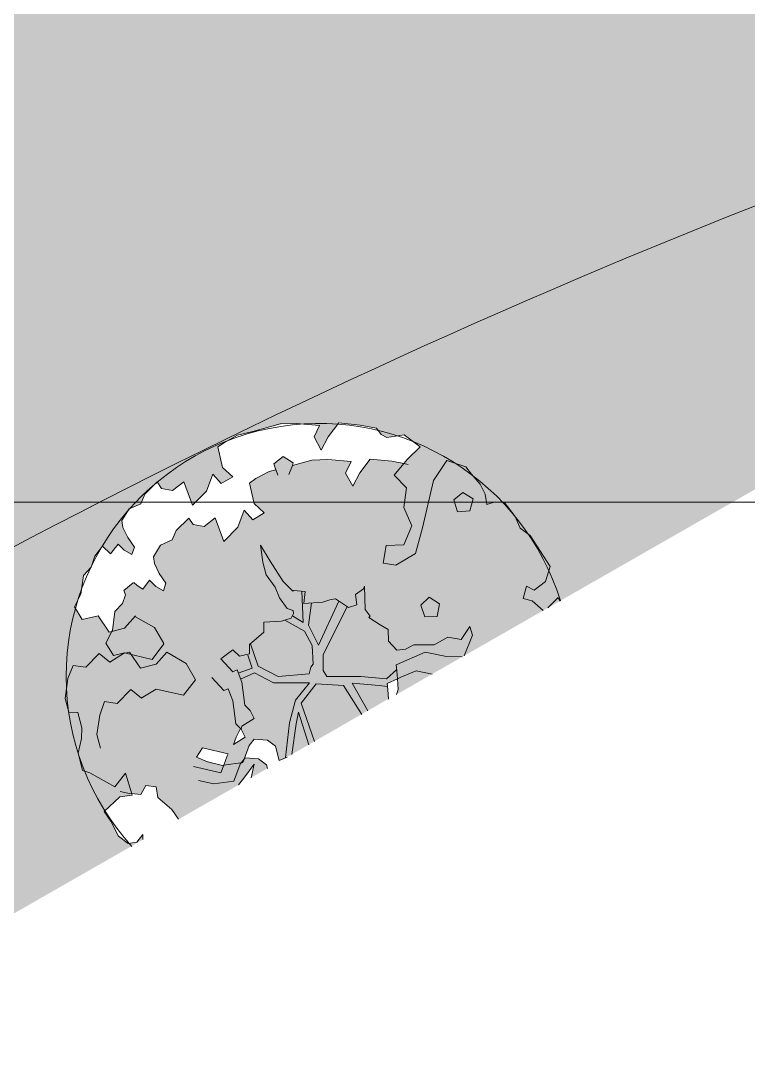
# Model space of a CAD drawing. Header units: metres. Extents: x 3856 to 4207, y -1118 to -691.
# Drawn here: x 3933.55 to 3943.22, y -1104.35 to -1090.73 of the extents above; entities that cross this region are included whole.
import ezdxf

# ---------------------------------------------------------------- set-up
doc = ezdxf.new("R2010")
doc.units = ezdxf.units.M
for name, color, linetype, lineweight in [('Floors', 7, 'Continuous', 9), ('Planting', 7, 'Continuous', 9), ('Surface Pattern', 7, 'Continuous', 9), ('Text Notes', 7, 'Continuous', 9)]:
    doc.layers.add(name, color=color, linetype=linetype, lineweight=lineweight)
doc.layers.add('ROA-E00-URB-A101-MASTER_PLAN cambio estaciomientos_dwg', color=7, linetype='Continuous', lineweight=9, true_color=0x767676)
doc.layers.add('Tallo', color=7, linetype='Continuous', lineweight=9, true_color=0x887568)

# ---------------------------------------------------------------- blocks, each defined once
blk = doc.blocks.new('M_RPC Árbol - Caducifolio - Chopo de Lombardía - 12_2 metros-V160-IMPLANTACIÓN - KIT COMERCIAL')
at = {"layer": 'Planting'}
for p, q in [((-0.542, 3.363), (-0.906, 3.265)), ((-0.331, 3.369), (-0.542, 3.363)), ((-0.021, 3.342), (-0.331, 3.369)), ((-0.094, 3.191), (-0.021, 3.342)), ((0.233, 3.378), (0.094, 3.193)), ((0.52, 3.347), (0.233, 3.378)), ((0.737, 3.307), (0.52, 3.347)), ((0.796, 3.222), (0.737, 3.307)), ((-1.11, 3.212), (-1.285, 3.117)), ((-0.906, 3.265), (-1.11, 3.212)), ((0.001, 3.016), (-0.094, 3.191)), ((0.094, 3.193), (0.001, 3.016)), ((0.872, 3.185), (0.796, 3.222)), ((1.103, 3.218), (0.872, 3.185)), ((1.314, 3.059), (1.103, 3.218)), ((-1.285, 3.117), (-1.371, 3.058)), ((-1.371, 3.058), (-1.309, 2.785)), ((1.148, 2.895), (1.314, 3.059)), ((-0.63, 2.831), (-0.506, 2.932)), ((-0.506, 2.932), (-0.372, 2.845)), ((-0.38, 2.813), (-0.124, 2.882)), ((-0.124, 2.882), (0.087, 2.889)), ((0.087, 2.889), (0.397, 2.862)), ((0.397, 2.862), (0.324, 2.71)), ((0.512, 2.713), (0.651, 2.897)), ((0.651, 2.897), (0.938, 2.867)), ((0.938, 2.867), (1.099, 2.837)), ((1.099, 2.837), (1.148, 2.895)), ((1.67, 2.877), (1.492, 2.613)), ((1.92, 2.793), (1.67, 2.877)), ((-1.309, 2.785), (-1.174, 2.662)), ((-0.867, 2.637), (-0.692, 2.732)), ((-0.692, 2.732), (-0.601, 2.755)), ((-0.601, 2.755), (-0.63, 2.831)), ((-0.573, 2.682), (-0.601, 2.757)), ((-0.381, 2.812), (-0.428, 2.69)), ((-0.372, 2.845), (-0.38, 2.813)), ((0.968, 2.681), (1.1, 2.837)), ((1.1, 2.837), (1.156, 2.826)), ((1.995, 2.694), (1.92, 2.793)), ((-2.177, 2.592), (-2.342, 2.428)), ((-2.118, 2.506), (-2.177, 2.592)), ((-1.824, 2.595), (-1.973, 2.48)), ((-1.709, 2.282), (-1.824, 2.595)), ((-1.438, 2.696), (-1.524, 2.472)), ((-1.326, 2.571), (-1.438, 2.696)), ((-1.174, 2.662), (-1.326, 2.571)), ((-0.953, 2.578), (-0.867, 2.637)), ((0.324, 2.71), (0.419, 2.535)), ((0.419, 2.535), (0.512, 2.713)), ((1.134, 2.516), (0.968, 2.681)), ((1.492, 2.613), (1.346, 1.984)), ((2.113, 2.563), (1.995, 2.694)), ((-1.973, 2.48), (-2.118, 2.506)), ((-1.524, 2.472), (-1.709, 2.282)), ((-0.891, 2.304), (-0.953, 2.578)), ((1.1, 2.253), (1.134, 2.516)), ((1.762, 2.355), (1.884, 2.454)), ((1.884, 2.454), (2.018, 2.368)), ((2.18, 2.428), (2.113, 2.563)), ((-2.342, 2.428), (-2.395, 2.303)), ((1.81, 2.197), (1.762, 2.355)), ((2.018, 2.368), (1.976, 2.21)), ((2.199, 2.291), (2.18, 2.428)), ((2.31, 2.33), (2.199, 2.291)), ((2.432, 2.323), (2.31, 2.33)), ((2.576, 2.132), (2.432, 2.323)), ((-2.551, 2.234), (-2.647, 2.079)), ((-2.395, 2.303), (-2.551, 2.234)), ((-1.106, 1.992), (-1.02, 2.216)), ((-1.02, 2.216), (-0.908, 2.09)), ((-0.908, 2.09), (-0.756, 2.182)), ((-0.756, 2.182), (-0.891, 2.304)), ((1.205, 2.009), (1.1, 2.253)), ((1.976, 2.21), (1.81, 2.197)), ((-2.647, 2.079), (-2.634, 1.987)), ((-1.924, 1.947), (-1.759, 2.112)), ((-1.759, 2.112), (-1.7, 2.026)), ((-1.555, 1.999), (-1.406, 2.114)), ((-1.406, 2.114), (-1.291, 1.801)), ((2.644, 1.979), (2.576, 2.132)), ((-2.634, 1.987), (-2.568, 1.855)), ((-1.977, 1.822), (-1.924, 1.947)), ((-1.7, 2.026), (-1.555, 1.999)), ((-1.291, 1.801), (-1.106, 1.992)), ((1.098, 1.757), (1.205, 2.009)), ((1.346, 1.984), (1.253, 1.641)), ((2.778, 1.879), (2.644, 1.979)), ((-2.568, 1.855), (-2.479, 1.726)), ((-2.132, 1.754), (-1.977, 1.822)), ((3.043, 1.468), (2.778, 1.879)), ((-2.905, 1.737), (-3.004, 1.606)), ((-2.796, 1.635), (-2.905, 1.737)), ((-2.697, 1.766), (-2.796, 1.635)), ((-2.615, 1.684), (-2.697, 1.766)), ((-2.513, 1.628), (-2.615, 1.684)), ((-2.479, 1.726), (-2.513, 1.628)), ((-2.228, 1.599), (-2.132, 1.754)), ((-0.805, 1.754), (-0.678, 1.538)), ((-0.773, 1.525), (-0.805, 1.754)), ((0.826, 1.511), (0.863, 1.748)), ((0.863, 1.748), (1.098, 1.757)), ((1.253, 1.641), (0.993, 1.488)), ((-3.004, 1.606), (-3.054, 1.458)), ((-2.215, 1.507), (-2.228, 1.599)), ((-2.15, 1.375), (-2.215, 1.507)), ((-0.73, 1.356), (-0.773, 1.525)), ((-0.678, 1.538), (-0.504, 1.271)), ((0.993, 1.488), (0.826, 1.511)), ((-3.054, 1.458), (-3.156, 1.349)), ((-2.061, 1.246), (-2.15, 1.375)), ((2.98, 1.27), (3.043, 1.468)), ((-3.156, 1.349), (-3.19, 1.1)), ((-2.619, 1.149), (-2.495, 1.25)), ((-2.495, 1.25), (-2.493, 1.248)), ((-2.493, 1.248), (-2.487, 1.257)), ((-2.487, 1.257), (-2.444, 1.216)), ((-2.368, 1.168), (-2.279, 1.286)), ((-2.279, 1.286), (-2.196, 1.204)), ((-2.094, 1.147), (-2.061, 1.246)), ((-0.609, 1.194), (-0.73, 1.356)), ((-0.504, 1.271), (-0.376, 1.143)), ((2.83, 1.153), (2.98, 1.27)), ((-3.19, 1.1), (-3.276, 0.933)), ((-2.636, 0.977), (-2.597, 1.092)), ((-2.597, 1.092), (-2.619, 1.149)), ((-2.444, 1.216), (-2.368, 1.168)), ((-2.196, 1.204), (-2.094, 1.147)), ((-0.551, 1.051), (-0.609, 1.194)), ((-0.376, 1.143), (-0.367, 1.152)), ((-0.367, 1.152), (-0.213, 1.136)), ((-0.213, 1.136), (-0.229, 0.979)), ((0.455, 1.095), (0.563, 1.171)), ((0.474, 0.959), (0.455, 1.095)), ((0.563, 1.171), (0.575, 1.208)), ((0.575, 1.208), (0.584, 0.898)), ((2.684, 1.042), (2.729, 1.209)), ((2.729, 1.209), (2.83, 1.153)), ((-2.738, 0.869), (-2.636, 0.977)), ((-0.453, 0.909), (-0.551, 1.051)), ((-0.229, 0.979), (0.023, 0.994)), ((0.023, 0.994), (0.114, 1.026)), ((0.114, 1.026), (0.19, 1.037)), ((0.19, 1.037), (0.363, 0.924)), ((0.363, 0.924), (0.474, 0.959)), ((1.323, 0.953), (1.433, 1.063)), ((1.433, 1.063), (1.573, 0.971)), ((1.573, 0.971), (1.543, 0.806)), ((2.803, 1.013), (2.684, 1.042)), ((2.95, 0.884), (2.803, 1.013)), ((3.15, 1.056), (3.012, 0.919)), ((3.169, 1.009), (3.15, 1.056)), ((-3.276, 0.933), (-3.175, 0.766)), ((-2.772, 0.62), (-2.738, 0.869)), ((-0.371, 0.882), (-0.453, 0.909)), ((-0.396, 0.781), (-0.366, 0.843)), ((-0.366, 0.843), (-0.371, 0.882)), ((0.584, 0.898), (0.651, 0.811)), ((1.376, 0.801), (1.323, 0.953)), ((-3.175, 0.766), (-2.963, 0.812)), ((-2.963, 0.812), (-2.815, 0.597)), ((-2.611, 0.65), (-2.465, 0.814)), ((-2.465, 0.814), (-2.475, 0.805)), ((-2.475, 0.805), (-2.212, 0.659)), ((-0.759, 0.73), (-0.527, 0.743)), ((-0.759, 0.594), (-0.759, 0.73)), ((-0.527, 0.743), (-0.396, 0.781)), ((0.651, 0.811), (0.634, 0.79)), ((0.634, 0.79), (0.784, 0.694)), ((0.784, 0.694), (0.89, 0.631)), ((1.543, 0.806), (1.376, 0.801)), ((-2.858, 0.452), (-2.778, 0.607)), ((-2.815, 0.597), (-2.778, 0.607)), ((-2.778, 0.607), (-2.611, 0.65)), ((-2.778, 0.607), (-2.772, 0.62)), ((-2.212, 0.659), (-2.089, 0.446)), ((-0.95, 0.431), (-0.759, 0.594)), ((0.89, 0.631), (0.893, 0.476)), ((1.861, 0.497), (1.974, 0.67)), ((2.01, 0.555), (1.901, 0.283)), ((1.974, 0.67), (2.01, 0.555)), ((-2.757, 0.286), (-2.858, 0.452)), ((-2.087, 0.441), (-2.246, 0.231)), ((-0.95, 0.31), (-0.95, 0.431)), ((0.893, 0.476), (1.007, 0.356)), ((1.121, 0.372), (1.231, 0.426)), ((1.231, 0.426), (1.502, 0.426)), ((1.502, 0.426), (1.683, 0.53)), ((1.683, 0.53), (1.861, 0.497)), ((-2.95, 0.313), (-3.126, 0.13)), ((-2.806, 0.199), (-2.95, 0.313)), ((-2.611, 0.32), (-2.806, 0.199)), ((-2.611, 0.32), (-2.757, 0.286)), ((-2.246, 0.231), (-2.611, 0.32)), ((-2.545, 0.332), (-2.605, 0.319)), ((-2.397, 0.117), (-2.545, 0.332)), ((-2.05, 0.331), (-2.192, 0.169)), ((-1.793, 0.178), (-2.05, 0.331)), ((-1.332, 0.241), (-1.174, 0.361)), ((-1.174, 0.361), (-1.084, 0.276)), ((-1.084, 0.276), (-0.95, 0.31)), ((1.381, 0.331), (0.995, 0.16)), ((1.007, 0.356), (1.121, 0.372)), ((1.663, 0.273), (1.381, 0.331)), ((1.875, 0.268), (1.663, 0.273)), ((-3.295, 0.154), (-3.364, -0.021)), ((-3.126, 0.13), (-3.295, 0.154)), ((-2.192, 0.169), (-2.397, 0.117)), ((-1.668, -0.039), (-1.793, 0.178)), ((-1.172, 0.069), (-1.332, 0.241)), ((0.995, 0.16), (1.006, 0.084)), ((-1.117, 0.096), (-1.172, 0.069)), ((-1.055, -0.07), (-1.117, 0.096)), ((1.006, 0.084), (1.013, -0.025)), ((1.059, -0.004), (1.261, 0.083)), ((1.261, 0.083), (1.475, 0.039)), ((-3.364, -0.021), (-3.398, -0.284)), ((-1.828, -0.242), (-1.668, -0.039)), ((-1.452, -0.007), (-1.293, -0.177)), ((-1.012, -0.375), (-1.055, -0.07)), ((1.013, -0.025), (0.876, -0.088)), ((0.876, -0.088), (0.887, -0.164)), ((1.013, -0.025), (1.059, -0.004)), ((1.022, -0.167), (1.013, -0.025)), ((-2.708, -0.35), (-2.526, -0.167)), ((-2.526, -0.167), (-2.384, -0.28)), ((-2.388, -0.281), (-2.193, -0.16)), ((-2.193, -0.16), (-1.828, -0.242)), ((-1.293, -0.177), (-1.235, -0.155)), ((-1.235, -0.155), (-1.174, -0.318)), ((0.887, -0.164), (0.895, -0.293)), ((0.999, -0.234), (1.022, -0.167)), ((-3.398, -0.284), (-3.349, -0.465)), ((-2.941, -0.509), (-2.879, -0.325)), ((-2.876, -0.327), (-2.708, -0.35)), ((-1.174, -0.318), (-1.132, -0.623)), ((-0.944, -0.443), (-1.012, -0.375)), ((-3.349, -0.465), (-3.23, -0.472)), ((-3.23, -0.472), (-3.178, -0.676)), ((-2.98, -0.764), (-2.941, -0.509)), ((-0.89, -0.552), (-0.944, -0.443)), ((-3.178, -0.676), (-3.182, -0.818)), ((-1.132, -0.623), (-1.064, -0.691)), ((-1.064, -0.691), (-1.051, -0.652)), ((-1.051, -0.652), (-0.89, -0.552)), ((-2.931, -0.946), (-2.98, -0.764)), ((-1.128, -0.799), (-1.164, -0.896)), ((-1.164, -0.896), (-1.009, -0.8)), ((-1.069, -0.686), (-1.128, -0.799)), ((-1.064, -0.691), (-1.069, -0.686)), ((-1.009, -0.8), (-1.064, -0.691)), ((-3.182, -0.818), (-3.225, -1.012)), ((-1.575, -0.94), (-1.654, -1.067)), ((-1.233, -1.02), (-1.575, -0.94)), ((-0.956, -0.911), (-1.024, -1.09)), ((-0.891, -0.824), (-0.956, -0.911)), ((-0.713, -0.838), (-0.891, -0.824)), ((-0.605, -0.92), (-0.713, -0.838)), ((-0.559, -1.108), (-0.605, -0.92)), ((-3.225, -1.012), (-3.17, -1.238)), ((-1.654, -1.067), (-1.51, -1.125)), ((-1.294, -1.172), (-1.247, -1.047)), ((-1.247, -1.047), (-1.233, -1.02)), ((-1.024, -1.09), (-1.01, -1.072)), ((-1.01, -1.072), (-0.833, -1.086)), ((-0.833, -1.086), (-0.724, -1.168)), ((-0.452, -1.065), (-0.559, -1.108)), ((-1.331, -1.274), (-1.696, -1.188)), ((-1.51, -1.125), (-1.309, -1.174)), ((-1.293, -1.173), (-1.331, -1.274)), ((-1.309, -1.174), (-1.294, -1.172)), ((-1.042, -1.138), (-1.293, -1.173)), ((-1.161, -1.384), (-1.076, -1.159)), ((-1.076, -1.159), (-1.024, -1.09)), ((-1.024, -1.09), (-1.042, -1.138)), ((-0.889, -1.16), (-1.028, -1.344)), ((-0.929, -1.338), (-0.889, -1.16)), ((-0.724, -1.168), (-0.713, -1.214)), ((-3.169, -1.24), (-3.071, -1.273)), ((-3.071, -1.273), (-2.738, -1.461)), ((-2.738, -1.461), (-2.598, -1.276)), ((-2.598, -1.276), (-2.515, -1.55)), ((-1.028, -1.344), (-1.096, -1.433)), ((-2.329, -1.44), (-2.396, -1.562)), ((-2.19, -1.461), (-2.329, -1.44)), ((-2.17, -1.599), (-2.19, -1.461)), ((-1.63, -1.373), (-1.425, -1.421)), ((-1.425, -1.421), (-1.161, -1.384)), ((-2.672, -1.593), (-2.881, -1.787)), ((-2.511, -1.57), (-2.672, -1.593)), ((-2.568, -1.544), (-2.669, -1.522)), ((-2.515, -1.55), (-2.568, -1.544)), ((-2.396, -1.562), (-2.517, -1.549)), ((-2.517, -1.549), (-2.511, -1.57)), ((-1.983, -1.76), (-2.17, -1.599)), ((-1.894, -1.889), (-1.983, -1.76)), ((-2.881, -1.787), (-2.792, -1.916)), ((-2.792, -1.916), (-2.693, -2.113)), ((-2.693, -2.113), (-2.562, -2.213)), ((-2.446, -2.196), (-2.367, -2.091)), ((-2.367, -2.091), (-2.367, -2.161)), ((-2.562, -2.213), (-2.446, -2.196))]:
    blk.add_line(p, q, dxfattribs=at)
for start, end in [(17.353, 180), (180, 222.2499)]:
    blk.add_arc((-0.027, 0.009), 3.36, start, end, dxfattribs=at)
at = {"layer": 'Tallo'}
for p, q in [((-0.256, 1.141), (-0.239, 0.726)), ((-0.169, 0.688), (-0.129, 0.986)), ((0.234, 1.009), (-0.036, 0.422)), ((0.028, 0.294), (0.344, 0.938)), ((-0.482, 0.756), (-0.223, 0.611)), ((-0.239, 0.726), (-0.381, 0.812)), ((-0.036, 0.422), (-0.169, 0.688)), ((-0.223, 0.611), (-0.119, 0.418)), ((-0.836, 0.145), (-0.939, 0.44)), ((-0.119, 0.418), (-0.106, 0.173)), ((-0.974, 0.292), (-0.914, 0.119)), ((0.028, 0.088), (0.028, 0.294)), ((-0.572, 0.008), (-0.836, 0.145)), ((-0.106, 0.173), (-0.137, 0.131)), ((-0.914, 0.119), (-1.1, 0.05)), ((-1.071, -0.028), (-0.883, 0.057)), ((-0.883, 0.057), (-0.632, -0.076)), ((-0.161, 0.044), (-0.572, 0.008)), ((-0.137, 0.131), (-0.161, 0.044)), ((0.074, 0.007), (0.028, 0.088)), ((0.526, 0.007), (0.074, 0.007)), ((0.869, -0.022), (0.526, 0.007)), ((1.004, 0.098), (0.869, -0.022)), ((-0.632, -0.076), (-0.154, -0.076)), ((-0.154, -0.076), (-0.339, -0.308)), ((-0.264, -0.346), (-0.064, -0.089)), ((-0.064, -0.089), (0.299, -0.114)), ((0.299, -0.114), (0.54, -0.497)), ((0.41, -0.081), (0.77, -0.111)), ((0.619, -0.451), (0.41, -0.081)), ((0.77, -0.111), (0.882, -0.128)), ((-0.339, -0.308), (-0.419, -0.608)), ((-0.089, -0.857), (-0.264, -0.346)), ((-0.332, -0.623), (-0.299, -0.467)), ((-0.299, -0.467), (-0.163, -0.899)), ((-0.419, -0.608), (-0.473, -1.069)), ((-0.389, -1.028), (-0.332, -0.623))]:
    blk.add_line(p, q, dxfattribs=at)
blk = doc.blocks.new('ROA-E00-URB-A101-MASTER_PLAN cambio estaciomientos_dwg-7942325-IMPLANTACIÓN - KIT COMERCIAL')
at = {"layer": 'Floors'}
for p, q in [((1093.89, 3941.591), (1093.921, 3941.518)), ((1097.121, 3934.621), (1097.193, 3934.48))]:
    blk.add_line(p, q, dxfattribs=at)

msp = doc.modelspace()

# ---------------------------------------------------------------- hatches: boundary and pattern name
at = {"layer": 'Surface Pattern', "true_color": 0x848967}
h = msp.add_hatch(dxfattribs=at)
h.set_pattern_fill('FP_8', color=8, style=0, pattern_type=2)
h.set_pattern_definition([(45, (0, 0), (-1.76776695, 0), [0.9375, -3.75]), (45, (1.25, 1.25), (-1.76776695, 0), [0.9375, -3.75]), (45, (2.5, -0.375), (-1.76776695, 0), [0.3125, -2.5]), (90, (2.5, 0.625), (-0.625, 0.625), [0.625, -2.5]), (315, (2.5, 1.25), (0, 3.5355339), [0.625, -3.75]), (0, (1.25, 1.25), (2.5, 2.5), [0.375, -1.25]), (0, (-1.875, 2.5), (2.5, 2.5), [0.375, -2.5])])
h.paths.add_polyline_path([(3906.613, -1117.973), (3935.177, -1101.616), (3935.177, -1101.546), (3935.098, -1101.651), (3934.983, -1101.667), (3934.84, -1101.546), (3934.73, -1101.337), (3934.664, -1101.242), (3934.872, -1101.048), (3935.031, -1101.017), (3935.034, -1101.005), (3935.148, -1101.017), (3935.216, -1100.895), (3935.355, -1100.916), (3935.374, -1101.053), (3935.562, -1101.215), (3935.653, -1101.344), (3936.449, -1100.888), (3936.653, -1100.622), (3936.615, -1100.792), (3936.832, -1100.669), (3936.82, -1100.622), (3936.712, -1100.541), (3936.534, -1100.527), (3936.534, -1100.508), (3936.588, -1100.366), (3936.654, -1100.279), (3936.831, -1100.293), (3936.94, -1100.374), (3936.986, -1100.562), (3937.133, -1100.496), (3938.439, -1099.744), (3938.431, -1099.537), (3938.557, -1099.479), (3938.566, -1099.621), (3938.544, -1099.688), (3954.268, -1090.684), (3954.296, -1090.637), (3954.373, -1090.535), (3954.435, -1090.588), (3954.717, -1090.427), (3954.71, -1090.417), (3954.642, -1090.269), (3954.631, -1090.193), (3954.727, -1090.038), (3954.882, -1089.969), (3954.936, -1089.844), (3955.101, -1089.68), (3955.16, -1089.766), (3955.305, -1089.792), (3955.454, -1089.677), (3955.553, -1089.948), (3955.681, -1089.875), (3955.757, -1089.792), (3955.84, -1089.576), (3955.952, -1089.702), (3956.104, -1089.61), (3955.969, -1089.487), (3955.907, -1089.214), (3955.993, -1089.155), (3956.209, -1089.049), (3956.772, -1088.908), (3956.947, -1088.903), (3957.257, -1088.93), (3957.228, -1088.989), (3958.737, -1088.125), (3956.648, -1088.805), (3955.837, -1089.06), (3954.614, -1089.435), (3953.864, -1089.661), (3951.509, -1090.349), (3950.448, -1090.672), (3949.149, -1091.087), (3948.338, -1091.354), (3946.51, -1091.988), (3946.243, -1092.082), (3944.4, -1092.768), (3943.946, -1092.943), (3943.132, -1093.262), (3942.104, -1093.678), (3941.08, -1094.105), (3940.062, -1094.544), (3938.613, -1095.193), (3937.213, -1095.844), (3936.139, -1096.362), (3935.149, -1096.854), (3934.565, -1097.152), (3933.279, -1097.821), (3933.076, -1097.928), (3932.101, -1098.455), (3931.131, -1098.993), (3906.613, -1112.775)])
h.paths.add_polyline_path([(3936.236, -1100.629), (3935.969, -1100.554), (3935.89, -1100.522), (3935.969, -1100.394), (3936.311, -1100.475), (3936.268, -1100.579), (3936.25, -1100.627)])
h.paths.add_polyline_path([(3936.38, -1100.351), (3936.417, -1100.254), (3936.481, -1100.145), (3936.534, -1100.255)])
h.paths.add_polyline_path([(3934.729, -1098.857), (3934.581, -1098.643), (3934.369, -1098.688), (3934.268, -1098.522), (3934.355, -1098.355), (3934.388, -1098.105), (3934.49, -1097.997), (3934.562, -1097.82), (3934.64, -1097.717), (3934.754, -1097.811), (3934.847, -1097.688), (3934.93, -1097.771), (3935.034, -1097.82), (3935.065, -1097.728), (3934.971, -1097.589), (3934.911, -1097.468), (3934.898, -1097.375), (3934.994, -1097.221), (3935.149, -1097.152), (3935.202, -1097.027), (3935.367, -1096.862), (3935.426, -1096.948), (3935.572, -1096.975), (3935.72, -1096.86), (3935.835, -1097.173), (3936.02, -1096.982), (3936.106, -1096.759), (3936.218, -1096.884), (3936.37, -1096.792), (3936.235, -1096.67), (3936.173, -1096.396), (3936.259, -1096.337), (3936.434, -1096.242), (3937.039, -1096.091), (3937.213, -1096.086), (3937.523, -1096.113), (3937.45, -1096.264), (3937.545, -1096.439), (3937.638, -1096.261), (3937.777, -1096.077), (3938.195, -1096.131), (3938.282, -1096.147), (3938.341, -1096.233), (3938.416, -1096.269), (3938.647, -1096.237), (3938.858, -1096.395), (3938.644, -1096.617), (3938.341, -1096.573), (3938.195, -1096.557), (3938.039, -1096.774), (3937.964, -1096.919), (3937.87, -1096.741), (3937.941, -1096.593), (3937.545, -1096.568), (3937.42, -1096.572), (3937.164, -1096.641), (3937.164, -1096.604), (3937.036, -1096.525), (3936.915, -1096.623), (3936.944, -1096.699), (3936.832, -1096.733), (3936.592, -1096.877), (3936.654, -1097.15), (3936.788, -1097.272), (3936.636, -1097.364), (3936.525, -1097.239), (3936.438, -1097.463), (3936.253, -1097.653), (3936.139, -1097.34), (3935.99, -1097.455), (3935.845, -1097.429), (3935.786, -1097.343), (3935.62, -1097.507), (3935.567, -1097.632), (3935.412, -1097.701), (3935.316, -1097.856), (3935.329, -1097.948), (3935.395, -1098.08), (3935.483, -1098.208), (3935.45, -1098.307), (3935.335, -1098.238), (3935.266, -1098.168), (3935.176, -1098.287), (3935.045, -1098.209), (3934.926, -1098.305), (3934.947, -1098.362), (3934.909, -1098.477), (3934.806, -1098.586), (3934.773, -1098.835)])
h.paths.add_polyline_path([(3945.066, -1095.095), (3944.91, -1094.882), (3944.706, -1094.926), (3944.605, -1094.76), (3944.691, -1094.592), (3944.725, -1094.343), (3944.827, -1094.235), (3944.899, -1094.057), (3944.976, -1093.955), (3945.085, -1094.057), (3945.184, -1093.926), (3945.299, -1094.026), (3945.371, -1094.057), (3945.402, -1093.966), (3945.28, -1093.771), (3945.247, -1093.705), (3945.234, -1093.613), (3945.343, -1093.453), (3945.486, -1093.39), (3945.539, -1093.265), (3945.704, -1093.1), (3945.763, -1093.186), (3945.908, -1093.213), (3946.057, -1093.098), (3946.172, -1093.411), (3946.357, -1093.22), (3946.443, -1092.996), (3946.555, -1093.122), (3946.707, -1093.03), (3946.572, -1092.907), (3946.51, -1092.634), (3946.613, -1092.566), (3946.771, -1092.48), (3947.375, -1092.329), (3947.55, -1092.323), (3947.86, -1092.35), (3947.787, -1092.502), (3947.882, -1092.677), (3947.975, -1092.499), (3948.114, -1092.315), (3948.532, -1092.369), (3948.618, -1092.385), (3948.677, -1092.471), (3948.753, -1092.507), (3948.984, -1092.475), (3949.195, -1092.633), (3948.98, -1092.855), (3948.677, -1092.81), (3948.532, -1092.795), (3948.391, -1092.982), (3948.3, -1093.157), (3948.206, -1092.979), (3948.278, -1092.831), (3947.882, -1092.806), (3947.757, -1092.81), (3947.501, -1092.879), (3947.501, -1092.842), (3947.366, -1092.768), (3947.251, -1092.861), (3947.28, -1092.937), (3947.189, -1092.96), (3946.928, -1093.115), (3946.99, -1093.388), (3947.125, -1093.51), (3946.973, -1093.602), (3946.861, -1093.477), (3946.775, -1093.7), (3946.59, -1093.891), (3946.475, -1093.578), (3946.326, -1093.693), (3946.181, -1093.666), (3946.122, -1093.581), (3945.957, -1093.745), (3945.904, -1093.87), (3945.749, -1093.939), (3945.653, -1094.093), (3945.681, -1094.216), (3945.731, -1094.318), (3945.819, -1094.449), (3945.784, -1094.543), (3945.672, -1094.476), (3945.602, -1094.406), (3945.513, -1094.525), (3945.379, -1094.449), (3945.262, -1094.543), (3945.284, -1094.6), (3945.245, -1094.715), (3945.143, -1094.824), (3945.109, -1095.073)])
h.paths.add_polyline_path([(4121.027, -995.193), (4146.744, -980.466), (4145.602, -978.435), (4136.418, -983.605), (4135.129, -984.369), (4134.085, -985.01), (4133.296, -985.51), (4132.593, -985.966), (4131.761, -986.519), (4130.629, -987.296), (4130.119, -987.657), (4129.308, -988.241), (4128.225, -989.045), (4128.582, -989.093), (4128.668, -989.109), (4128.727, -989.195), (4128.803, -989.231), (4129.034, -989.198), (4129.245, -989.357), (4129.031, -989.579), (4128.727, -989.534), (4128.582, -989.519), (4128.422, -989.744), (4128.35, -989.881), (4128.256, -989.703), (4128.328, -989.555), (4127.932, -989.53), (4127.807, -989.534), (4127.551, -989.603), (4127.551, -989.566), (4127.538, -989.571), (4127.011, -989.983), (4127.04, -990.112), (4127.175, -990.234), (4127.023, -990.326), (4126.911, -990.201), (4126.825, -990.424), (4126.64, -990.615), (4126.543, -990.352), (4125.781, -990.969), (4125.756, -990.991), (4125.781, -991.041), (4125.87, -991.17), (4125.837, -991.269), (4125.722, -991.2), (4125.652, -991.13), (4125.563, -991.249), (4125.487, -991.212), (4125.327, -991.346), (4125.295, -991.439), (4125.193, -991.547), (4125.159, -991.797), (4125.116, -991.819), (4124.985, -991.63), (4124.225, -992.277), (4124.224, -992.278), (4123.1, -993.268), (4122.361, -993.939), (4121.629, -994.62), (4121.265, -994.962)])
h.paths.add_polyline_path([(4127.932, -989.4), (4128.025, -989.223), (4128.071, -989.161), (4127.881, -989.307), (4127.908, -989.356)])
h.paths.add_polyline_path([(4133.833, -986.919), (4133.685, -986.704), (4133.473, -986.75), (4133.372, -986.583), (4133.458, -986.416), (4133.492, -986.167), (4133.594, -986.058), (4133.666, -985.881), (4133.743, -985.779), (4133.853, -985.88), (4133.951, -985.75), (4134.034, -985.832), (4134.138, -985.881), (4134.169, -985.79), (4134.08, -985.661), (4134.014, -985.529), (4134.002, -985.437), (4134.098, -985.282), (4134.253, -985.213), (4134.306, -985.088), (4134.471, -984.924), (4134.53, -985.01), (4134.675, -985.036), (4134.824, -984.921), (4134.939, -985.235), (4135.129, -985.032), (4135.21, -984.82), (4135.322, -984.946), (4135.474, -984.854), (4135.339, -984.731), (4135.277, -984.458), (4135.418, -984.369), (4135.556, -984.299), (4136.142, -984.152), (4136.317, -984.147), (4136.627, -984.174), (4136.554, -984.326), (4136.649, -984.5), (4136.742, -984.323), (4136.881, -984.138), (4137.299, -984.193), (4137.385, -984.209), (4137.445, -984.294), (4137.52, -984.331), (4137.751, -984.298), (4137.962, -984.457), (4137.748, -984.679), (4137.52, -984.642), (4137.293, -984.627), (4137.159, -984.806), (4137.067, -984.981), (4136.974, -984.803), (4137.045, -984.655), (4136.649, -984.63), (4136.524, -984.634), (4136.268, -984.703), (4136.268, -984.666), (4136.142, -984.584), (4136.018, -984.685), (4136.048, -984.761), (4135.956, -984.784), (4135.695, -984.938), (4135.759, -985.213), (4135.892, -985.334), (4135.74, -985.426), (4135.628, -985.3), (4135.535, -985.531), (4135.357, -985.715), (4135.242, -985.402), (4135.094, -985.517), (4134.949, -985.49), (4134.889, -985.404), (4134.724, -985.569), (4134.671, -985.694), (4134.516, -985.763), (4134.42, -985.917), (4134.433, -986.009), (4134.498, -986.141), (4134.587, -986.27), (4134.551, -986.367), (4134.439, -986.3), (4134.37, -986.23), (4134.28, -986.349), (4134.154, -986.267), (4134.03, -986.367), (4134.051, -986.424), (4134.013, -986.539), (4133.91, -986.647), (4133.877, -986.896)])
at = {"layer": 'Surface Pattern', "true_color": 0xdcdcdc}
h = msp.add_hatch(color=254, dxfattribs=at)
h.paths.add_polyline_path([(3932.101, -1098.455), (3933.567, -1097.67), (3934.976, -1096.941), (3935.946, -1096.457), (3936.697, -1096.092), (3937.538, -1095.692), (3938.613, -1095.193), (3939.555, -1094.769), (3940.571, -1094.325), (3941.592, -1093.892), (3942.618, -1093.47), (3943.946, -1092.943), (3944.683, -1092.661), (3945.722, -1092.273), (3946.765, -1091.897), (3947.813, -1091.533), (3949.28, -1091.044), (3949.92, -1090.84), (3950.448, -1090.672), (3945.012, -1080.571), (3943.743, -1081.674), (3942.888, -1082.398), (3942.025, -1083.112), (3941.154, -1083.817), (3940.275, -1084.511), (3939.389, -1085.196), (3938.494, -1085.871), (3937.593, -1086.536), (3936.456, -1087.353), (3935.767, -1087.835), (3934.778, -1088.514), (3933.913, -1089.093), (3932.975, -1089.707), (3932.031, -1090.309), (3930.779, -1091.087), (3930.122, -1091.483), (3929.158, -1092.054), (3927.945, -1092.752), (3927.701, -1092.891), (3932.093, -1098.445)])
h.paths.add_polyline_path([(3948.864, -1088.602), (3948.864, -1088.601), (3948.571, -1088.523)])

# ---------------------------------------------------------------- linework, layer by layer
at = {"layer": 'Floors'}
msp.add_arc((3980.132, -1186.165), 100, 105.99664, 119.34112, dxfattribs=at)
msp.add_open_spline([(3927.701, -1092.891), (3930.957, -1091.061), (3936.947, -1087.237), (3942.496, -1082.8), (3945.012, -1080.571)], degree=3, knots=[-1, -1, -1, -1, -0.5, -0.05, -0.05, -0.05, -0.05], dxfattribs=at)
at = {"layer": 'Text Notes'}
msp.add_line((3960.99, -1097.13), (3884.606, -1097.13), dxfattribs=at)

# ---------------------------------------------------------------- block references
at = {"layer": 'Planting'}
msp.add_blockref('M_RPC Árbol - Caducifolio - Chopo de Lombardía - 12_2 metros-V160-IMPLANTACIÓN - KIT COMERCIAL', (3937.544, -1099.455), dxfattribs=at)
at = {"layer": 'ROA-E00-URB-A101-MASTER_PLAN cambio estaciomientos_dwg', "color": 7, "rotation": 269.9999999999999}
msp.add_blockref('ROA-E00-URB-A101-MASTER_PLAN cambio estaciomientos_dwg-7942325-IMPLANTACIÓN - KIT COMERCIAL', (0, 0), dxfattribs=at)

doc.saveas('drawing.dxf')
